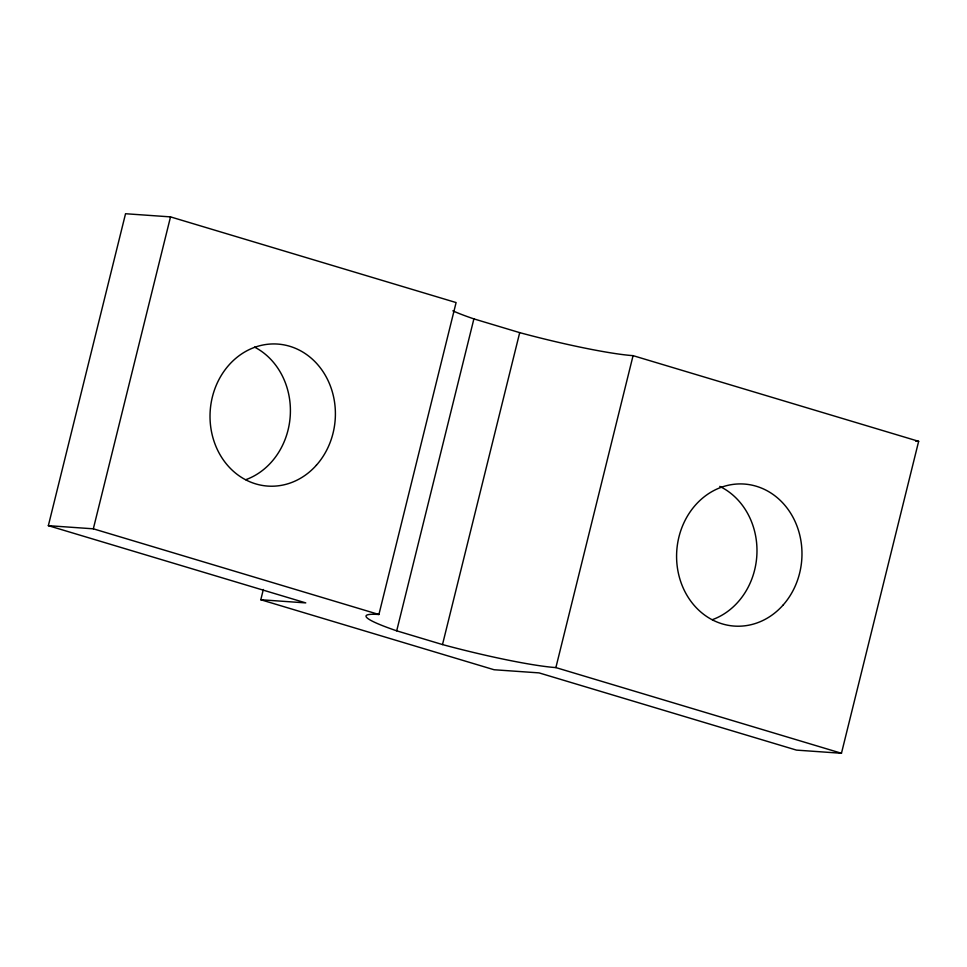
<?xml version="1.0" encoding="UTF-8"?>
<svg xmlns="http://www.w3.org/2000/svg" width="967" height="967" viewBox="0 0 967 967"><rect width="100%" height="100%" fill="white"/><g stroke="black" fill="none" stroke-linecap="round" stroke-linejoin="round"><path stroke-width="1.45" d="M263.326 589.495L260.8 599.745L305.765 602.9L48.35 525.673L125.541 213.731L170.518 216.886L456.098 302.562L378.907 614.492A104.412 9.646 13.9 0 0 396.7 630.822L442.499 644.566A104.412 9.646 13.9 0 0 555.88 667.593L841.459 753.269L918.65 441.327L633.071 355.651A104.412 9.646 13.9 0 1 519.702 332.636L473.89 318.892A104.412 9.646 13.9 0 1 452.834 310.83M48.35 525.673L93.328 528.816L170.518 216.886M396.7 630.822L473.89 318.892M442.499 644.566L519.702 332.636M555.88 667.593L633.071 355.651M915.652 441.121L918.65 441.327M841.459 753.269L796.482 750.114L539.054 672.887L494.077 669.744L260.8 599.745M93.328 528.816L378.907 614.492M719.75 486.389A71.183 62.65 -86 0 1 756.859 555.131A71.183 62.65 -86 0 1 712.341 619.678M254.539 347.093A71.183 62.65 -86 0 1 290.233 416.003A71.183 62.65 -86 0 1 245.763 479.705M783.016 605.149A71.183 62.65 -86 0 0 756.303 486.256A71.183 62.65 -86 0 0 678.508 573.794A71.183 62.65 -86 0 0 783.016 605.149M316.439 465.163A71.183 62.65 -86 0 0 289.725 346.271A71.183 62.65 -86 0 0 211.942 433.808A71.183 62.65 -86 0 0 316.439 465.163"/></g></svg>
